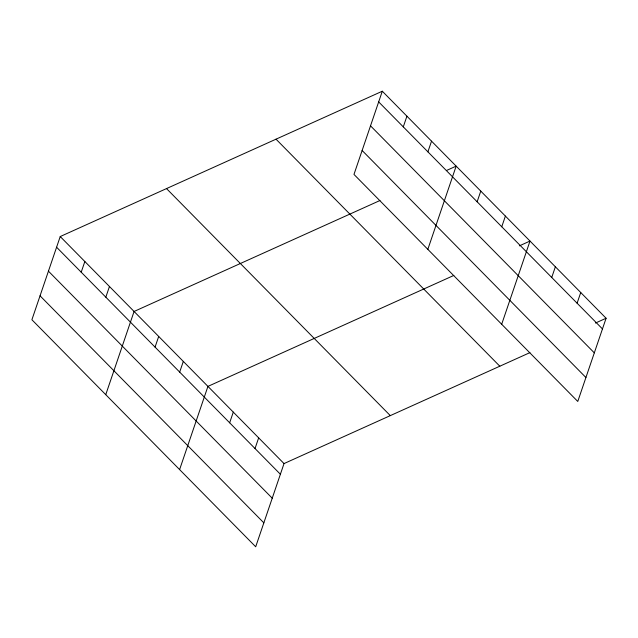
<?xml version="1.0" encoding="UTF-8"?>
<svg xmlns="http://www.w3.org/2000/svg" width="638" height="638" viewBox="0 0 638 638"><rect width="100%" height="100%" fill="white"/><g stroke="black" fill="none" stroke-linecap="round" stroke-linejoin="round"><path stroke-width="0.96" d="M382.306 91.218L353.978 174.421L577.773 401.454L606.1 318.25L382.306 91.218L60.227 236.546L31.9 319.75L255.694 546.782L284.022 463.579L529.931 352.623M81.209 272.203L84.846 261.516M105.828 297.172L109.457 286.494M105.756 394.667L134.076 311.464L379.985 200.507M155.058 347.12L158.695 336.441M179.677 372.098L183.313 361.411M179.605 469.592L207.932 386.389L453.841 275.433M229.656 422.795L233.293 412.116M255.025 448.53L258.661 437.851M403.288 126.874L406.924 116.188M427.899 151.844L431.535 141.165M427.835 249.346L456.154 166.135L446.417 170.537M477.136 201.791L480.773 191.113M501.755 226.769L505.392 216.083M501.683 324.264L530.011 241.06L519.38 245.853M551.734 277.474L555.371 266.788M577.103 303.202L580.74 292.523M595.469 323.043L606.1 318.25M378.669 101.897L602.463 328.929M370.519 125.83L594.313 352.862M362.129 150.488L585.923 377.521M276.015 139.172L499.817 366.212M166.51 188.585L390.304 415.617M60.227 236.546L284.022 463.579M56.591 247.225L280.385 474.257M48.44 271.158L272.235 498.19M40.05 295.817L263.845 522.849"/></g></svg>
